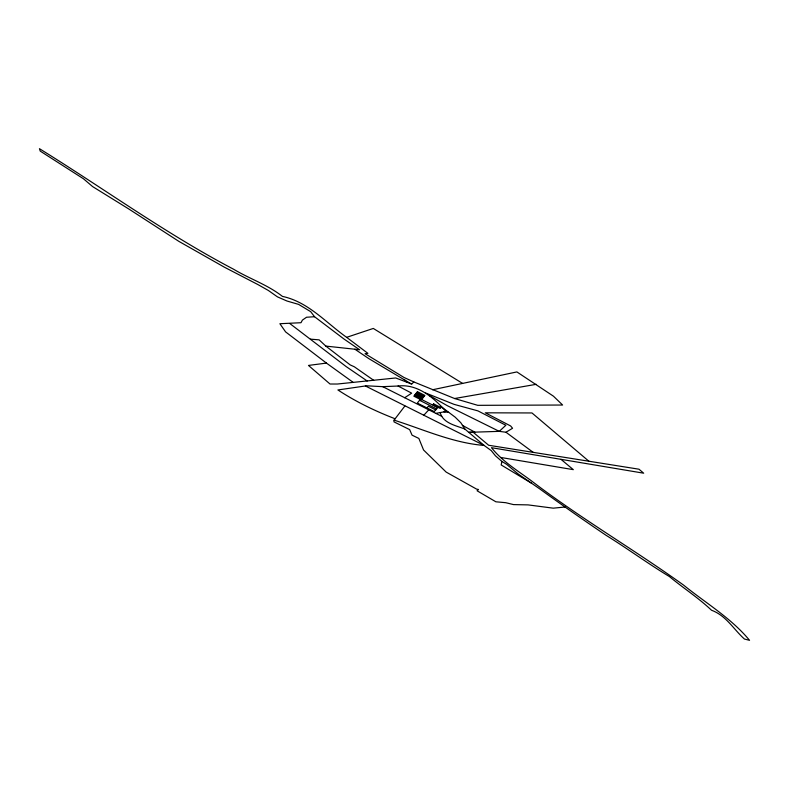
<?xml version="1.0" encoding="UTF-8"?>
<svg xmlns="http://www.w3.org/2000/svg" width="789" height="789" viewBox="0 0 789 789"><rect width="100%" height="100%" fill="white"/><g stroke="black" fill="none" stroke-linecap="round" stroke-linejoin="round"><path stroke-width="1.18" d="M404.875 406.01L394.076 420.142L393.938 421.849L409.649 429.611L412.055 435.153L418.86 438.437L423.545 449.967L446.16 472.088L476.615 489.131L478.519 489.496L477.079 490.778L495.877 501.794L505.719 502.692L513.501 504.595L528.068 504.891L553.237 508.165L565.102 507.011M440.37 406.069L455.204 417.194L460.845 422.776L464.908 429.068L484.101 445.44L491.241 450.588L495.433 455.795L501.912 461.427L501.173 464.948L531.441 483.154M426.928 407.933L428.407 406.227L435.706 409.905M423.663 415.379L428.782 409.836M432.559 389.766L516.884 371.925L553.434 396.177L562.626 405.033L477.749 405.329L454.582 398.524L413.821 381.925L411.68 384.164L368.838 358.63L354.902 349.231L325.837 346.095L319.141 339.862L310.432 339.142M404.698 397.725L411.671 393.169L398.08 386.028L382.724 386.659L366.51 385.801L337.909 389.963C355.76 401.7 375.199 411.089 395.121 418.781M462.393 425.34L474.86 432.145L468.942 432.333L499.269 431.356L505.966 432.244L512.564 428.259L510.651 425.971L485.304 412.815L531.973 412.953L588.969 461.318M354.902 349.231L359.616 349.764L343.935 338.984L314.545 316.724L310.688 311.665L298.617 304.396L286.979 301.023L277.442 296.861L268.388 290.49L257.756 284.484L224.431 267.215L178.945 241.414L128.834 209.006L92.599 186.579L83.545 178.837L40.239 151.113L39.45 148.687C104.207 188.778 166.006 233.82 233.623 269.246C249.59 278.823 267.757 284.849 282.442 296.398C308.223 301.881 325.995 322.701 346.637 337.337L373.296 328.441L462.601 383.415M435.794 413.367L445.992 411.513C434.049 397.932 417.519 383.572 398.08 386.028M454.582 398.524L536.204 384.322M352.939 382.201L326.439 363.088L308.469 365.435L330.019 384.016L337.337 384.026L395.723 377.97L411.187 383.849M326.439 363.088L285.598 331.893L279.878 323.717L301.003 322.711L302.404 320.107L306.526 317.247L314.545 316.724M443.911 411.897L448.596 412.302M473.114 432.194L488.667 445.262L638.982 469.208L643.676 473.193L491.488 447.688C503.224 462.492 520.168 472.078 534.952 483.539C582.913 519.754 634.898 550.15 683.629 585.142C705.908 603.2 731.068 618.014 749.55 640.313L744.441 639.041C733.425 629.178 726.225 615.627 711.52 610.242C698.462 597.855 683.244 588.061 669.388 576.542C647.808 563.533 627.6 548.651 606.179 535.376C583.682 520.188 561.295 504.556 539.42 488.677L517.88 473.755L506.627 464.336L501.912 461.427M500.611 457.433L573.317 469.652L560.989 459.336M394.076 420.142C423.762 429.571 452.718 442.885 484.101 445.44L365.386 385.959M464.908 429.068C455.943 425.518 443.132 423.377 440.154 412.578M425.656 393.001L454.02 404.343L477.927 410.882L505.877 425.271L499.269 431.356L447.452 405.753L429.581 395.624M413.821 381.925L403.968 377.458L365.06 353.689L367.921 353.373L346.637 337.337M416.71 392.577L424.157 396.325M415.99 393.484L423.417 397.222M415.28 394.392L422.677 398.12M414.56 395.289L421.947 398.997M419.58 400.299L436.623 408.88M382.724 386.659L441.761 416.365M373.69 380.308L354.34 366.796L350.227 364.932L325.837 346.095M367.21 380.998L346.036 366.5L289.938 323.628M505.966 432.244L533.472 452.57M404.363 379.568L406.483 381.955M417.44 391.669L413.85 396.177L421.218 399.885L424.896 395.427L417.44 391.669M420.645 399.007L417.292 403.08L434.197 411.592L437.757 407.617L420.645 399.007M433.634 403.879L432.875 404.757L440.232 408.455L441.012 407.597L433.634 403.879"/></g></svg>
